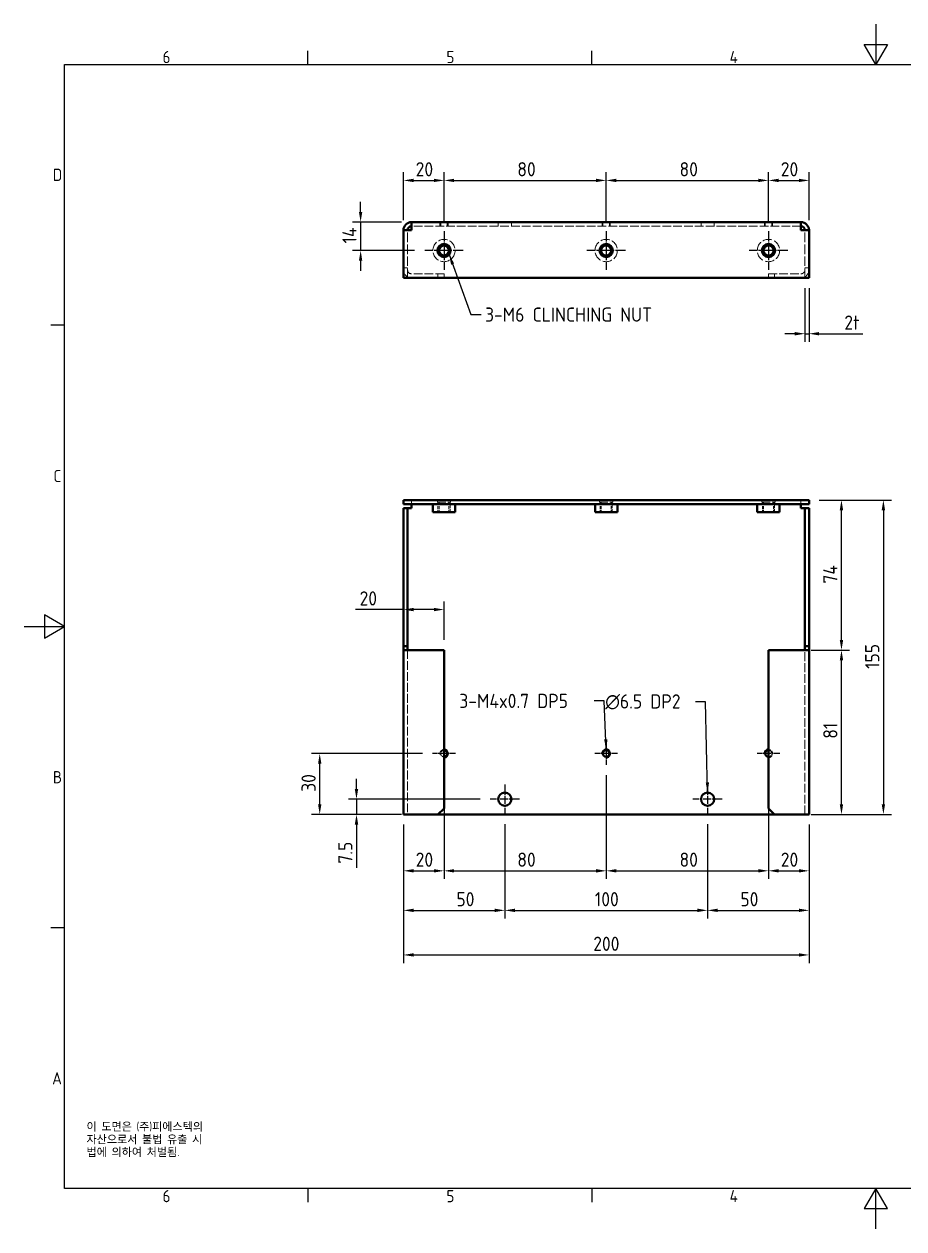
# Model space of a CAD drawing. Header units: millimetres. Extents: x 0 to 840, y 0 to 594.
# Drawn here: x 0 to 434, y 0 to 594 of the extents above; entities that cross this region are included whole.
import ezdxf

# ---------------------------------------------------------------- set-up
doc = ezdxf.new("R2010")
doc.units = ezdxf.units.MM
doc.header["$LTSCALE"] = 2
doc.linetypes.add('CHAIN', pattern=[0.3543, 0.2362, -0.0295, 0.0591, -0.0295])
doc.linetypes.add('DASHED', pattern=[0.2067, 0.1654, -0.0413])
doc.layers.get('0').update_dxf_attribs({"color": 3, "lineweight": 25})
for name, color, linetype, lineweight in [('가려진 것(ISO)', 2, 'DASHED', 18), ('가시적인 것(ISO)', 3, 'Continuous', 40), ('가시적인 좁은 것(ISO)', 3, 'Continuous', 35), ('경계(ISO)', 7, 'Continuous', 25), ('기호(ISO)', 5, 'Continuous', 25), ('중심 표식(ISO)', 1, 'Continuous', 25), ('치수(ISO)', 2, 'Continuous', 25)]:
    doc.layers.add(name, color=color, linetype=linetype, lineweight=lineweight)
doc.styles.add('문자 텍스트_M2B', font='isocp.shx')
doc.styles.add('문자 텍스트_PSTEK_POSCO', font='isocp.shx')
doc.styles.add('치수 텍스트_PSTEK_POSCO', font='isocp.shx')
doc.dimstyles.new('치수_PSTEK_POSCO', dxfattribs={"dimscale": 2, "dimtxt": 3.5, "dimasz": 2.5, "dimexe": 2, "dimexo": 2.5, "dimgap": 1, "dimtad": 1, "dimrnd": 1e-08, "dimdsep": 46, "dimtxsty": '치수 텍스트_PSTEK_POSCO', "dimcen": 0.09, "dimdle": 10, "dimclrd": 7, "dimclre": 7, "dimclrt": 2, "dimadec": 1, "dimazin": 2, "dimtfac": 1, "dimtmove": 0, "dimatfit": 3, "dimfxl": 0, "dimtolj": 1, "dimlwd": -1, "dimlwe": -1, "dimarcsym": 0})
doc.dimstyles.new('치수_PSTEK_POSCO$7', dxfattribs={"dimscale": 2, "dimtxt": 3.5, "dimasz": 2.5, "dimexe": 2, "dimexo": 2.5, "dimgap": 1, "dimtad": 1, "dimrnd": 1e-08, "dimdsep": 46, "dimtxsty": '치수 텍스트_PSTEK_POSCO', "dimcen": 0.09, "dimdle": 10, "dimclrd": 7, "dimclre": 7, "dimclrt": 2, "dimadec": 1, "dimazin": 2, "dimtfac": 1, "dimtmove": 0, "dimatfit": 3, "dimfxl": 0, "dimtolj": 1, "dimlwd": -1, "dimlwe": -1, "dimarcsym": 0})

# ---------------------------------------------------------------- blocks, each defined once
blk = doc.blocks.new('경계 Default Border')
at = {"layer": '경계(ISO)'}
for p, q in [((70, 287), (70, 290.4)), ((140, 287), (140, 290.4)), ((10, 222.75), (6.6, 222.75)), ((10, 74.25), (6.6, 74.25)), ((70, 10), (70, 6.6)), ((140, 10), (140, 6.6))]:
    blk.add_line(p, q, dxfattribs=at)
at = {"layer": '경계(ISO)', "flags": 128}
for points in [[(210, 297), (210, 287), (207.11, 292), (212.89, 292), (210, 287)], [(10, 10), (10, 287), (410, 287), (410, 10), (10, 10)], [(0, 148.5), (10, 148.5), (5, 151.39), (5, 145.61), (10, 148.5)], [(210, 0), (210, 10), (207.11, 5), (212.89, 5), (210, 10)]]:
    blk.add_lwpolyline(points, dxfattribs=at)
at = {"layer": '경계(ISO)', "color": 2, "char_height": 3, "attachment_point": 7, "style": '문자 텍스트_M2B'}
for s, insert in [('6', (34.14, 287.37)), ('5', (104.14, 287.37)), ('4', (173.97, 287.4)), ('D', (7.08, 258.35)), ('C', (7.24, 184.1)), ('B', (7.08, 109.85)), ('A', (6.91, 35.62)), ('6', (34.14, 6.57)), ('5', (104.14, 6.57)), ('4', (173.97, 6.6))]:
    blk.add_mtext(s, dxfattribs=dict(at, insert=insert))
blk = doc.blocks.new('*D22')
at = {"layer": 'Defpoints', "color": 0, "transparency": 16777216}
for p in [(207.09, 516.93), (187.09, 492.37), (207.09, 491.87)]:
    blk.add_point(p, dxfattribs=at)
at = {"layer": '치수(ISO)', "color": 7, "transparency": 16777216}
for p, q in [((187.09, 497.37), (187.09, 520.93)), ((192.09, 516.93), (202.09, 516.93)), ((207.09, 496.87), (207.09, 520.93))]:
    blk.add_line(p, q, dxfattribs=at)
for points in [[(192.09, 517.76), (192.09, 516.1), (187.09, 516.93)], [(202.09, 517.76), (202.09, 516.1), (207.09, 516.93)]]:
    blk.add_solid(points, dxfattribs=at)
at = {"layer": '치수(ISO)', "color": 2, "transparency": 16777216, "insert": (193.12, 522.43), "char_height": 7, "attachment_point": 4, "style": '치수 텍스트_PSTEK_POSCO'}
blk.add_mtext('\\A1;20', dxfattribs=at)
blk = doc.blocks.new('*D23')
at = {"layer": 'Defpoints', "color": 0, "transparency": 16777216}
for p in [(287.09, 516.93), (207.09, 491.87), (287.09, 491.87)]:
    blk.add_point(p, dxfattribs=at)
at = {"layer": '치수(ISO)', "color": 7, "transparency": 16777216}
for p, q in [((207.09, 496.87), (207.09, 520.93)), ((212.09, 516.93), (282.09, 516.93)), ((287.09, 496.87), (287.09, 520.93))]:
    blk.add_line(p, q, dxfattribs=at)
for points in [[(212.09, 517.76), (212.09, 516.1), (207.09, 516.93)], [(282.09, 517.76), (282.09, 516.1), (287.09, 516.93)]]:
    blk.add_solid(points, dxfattribs=at)
at = {"layer": '치수(ISO)', "color": 2, "transparency": 16777216, "insert": (243.25, 522.43), "char_height": 7, "attachment_point": 4, "style": '치수 텍스트_PSTEK_POSCO'}
blk.add_mtext('\\A1;80', dxfattribs=at)
blk = doc.blocks.new('*D24')
at = {"layer": 'Defpoints', "color": 0, "transparency": 16777216}
for p in [(367.09, 516.93), (287.09, 491.87), (367.09, 491.87)]:
    blk.add_point(p, dxfattribs=at)
at = {"layer": '치수(ISO)', "color": 7, "transparency": 16777216}
for p, q in [((287.09, 496.87), (287.09, 520.93)), ((292.09, 516.93), (362.09, 516.93)), ((367.09, 496.87), (367.09, 520.93))]:
    blk.add_line(p, q, dxfattribs=at)
for points in [[(292.09, 517.76), (292.09, 516.1), (287.09, 516.93)], [(362.09, 517.76), (362.09, 516.1), (367.09, 516.93)]]:
    blk.add_solid(points, dxfattribs=at)
at = {"layer": '치수(ISO)', "color": 2, "transparency": 16777216, "insert": (323.25, 522.43), "char_height": 7, "attachment_point": 4, "style": '치수 텍스트_PSTEK_POSCO'}
blk.add_mtext('\\A1;80', dxfattribs=at)
blk = doc.blocks.new('*D25')
at = {"layer": 'Defpoints', "color": 0, "transparency": 16777216}
for p in [(387.09, 516.93), (367.09, 491.87), (387.09, 492.37)]:
    blk.add_point(p, dxfattribs=at)
at = {"layer": '치수(ISO)', "color": 7, "transparency": 16777216}
for p, q in [((367.09, 496.87), (367.09, 520.93)), ((372.09, 516.93), (382.09, 516.93)), ((387.09, 497.37), (387.09, 520.93))]:
    blk.add_line(p, q, dxfattribs=at)
for points in [[(372.09, 517.76), (372.09, 516.1), (367.09, 516.93)], [(382.09, 517.76), (382.09, 516.1), (387.09, 516.93)]]:
    blk.add_solid(points, dxfattribs=at)
at = {"layer": '치수(ISO)', "color": 2, "transparency": 16777216, "insert": (373.16, 522.43), "char_height": 7, "attachment_point": 4, "style": '치수 텍스트_PSTEK_POSCO'}
blk.add_mtext('\\A1;20', dxfattribs=at)
blk = doc.blocks.new('*D26')
at = {"layer": 'Defpoints', "color": 0, "transparency": 16777216}
for p in [(191.09, 496.37), (165.96, 482.37), (197.59, 482.37)]:
    blk.add_point(p, dxfattribs=at)
at = {"layer": '치수(ISO)', "color": 7, "transparency": 16777216}
for p, q in [((165.96, 501.37), (165.96, 506.37)), ((186.09, 496.37), (161.96, 496.37)), ((165.96, 496.37), (165.96, 482.37)), ((192.59, 482.37), (161.96, 482.37)), ((165.96, 477.37), (165.96, 472.37))]:
    blk.add_line(p, q, dxfattribs=at)
for points in [[(165.13, 501.37), (166.79, 501.37), (165.96, 496.37)], [(165.13, 477.37), (166.79, 477.37), (165.96, 482.37)]]:
    blk.add_solid(points, dxfattribs=at)
at = {"layer": '치수(ISO)', "color": 2, "transparency": 16777216, "insert": (160.46, 485.87), "char_height": 7, "attachment_point": 4, "rotation": 90, "style": '치수 텍스트_PSTEK_POSCO'}
blk.add_mtext('\\A1;14', dxfattribs=at)
blk = doc.blocks.new('*D27')
at = {"layer": 'Defpoints', "color": 0, "transparency": 16777216}
for p in [(387.09, 359.35), (403.09, 359.35), (383.09, 285.35)]:
    blk.add_point(p, dxfattribs=at)
at = {"layer": '치수(ISO)', "color": 7, "transparency": 16777216}
for p, q in [((392.09, 359.35), (407.09, 359.35)), ((403.09, 290.35), (403.09, 354.35)), ((388.09, 285.35), (407.09, 285.35))]:
    blk.add_line(p, q, dxfattribs=at)
for points in [[(402.25, 354.35), (403.92, 354.35), (403.09, 359.35)], [(402.25, 290.35), (403.92, 290.35), (403.09, 285.35)]]:
    blk.add_solid(points, dxfattribs=at)
at = {"layer": '치수(ISO)', "color": 2, "transparency": 16777216, "insert": (397.59, 318.17), "char_height": 7, "attachment_point": 4, "rotation": 90, "style": '치수 텍스트_PSTEK_POSCO'}
blk.add_mtext('\\A1;74', dxfattribs=at)
blk = doc.blocks.new('*D28')
at = {"layer": 'Defpoints', "color": 0, "transparency": 16777216}
for p in [(383.09, 285.35), (403.09, 285.35), (383.09, 204.35)]:
    blk.add_point(p, dxfattribs=at)
at = {"layer": '치수(ISO)', "color": 7, "transparency": 16777216}
for p, q in [((388.09, 285.35), (407.09, 285.35)), ((403.09, 209.35), (403.09, 280.35)), ((388.09, 204.35), (407.09, 204.35))]:
    blk.add_line(p, q, dxfattribs=at)
for points in [[(402.25, 280.35), (403.92, 280.35), (403.09, 285.35)], [(402.25, 209.35), (403.92, 209.35), (403.09, 204.35)]]:
    blk.add_solid(points, dxfattribs=at)
at = {"layer": '치수(ISO)', "color": 2, "transparency": 16777216, "insert": (397.59, 241.68), "char_height": 7, "attachment_point": 4, "rotation": 90, "style": '치수 텍스트_PSTEK_POSCO'}
blk.add_mtext('\\A1;81', dxfattribs=at)
blk = doc.blocks.new('*D29')
at = {"layer": 'Defpoints', "color": 0, "transparency": 16777216}
for p in [(207.09, 228.73), (187.09, 204.35), (207.09, 176.54)]:
    blk.add_point(p, dxfattribs=at)
at = {"layer": '치수(ISO)', "color": 7, "transparency": 16777216}
for p, q in [((207.09, 223.73), (207.09, 172.54)), ((187.09, 199.35), (187.09, 172.54)), ((192.09, 176.54), (202.09, 176.54))]:
    blk.add_line(p, q, dxfattribs=at)
for points in [[(192.09, 177.38), (192.09, 175.71), (187.09, 176.54)], [(202.09, 177.38), (202.09, 175.71), (207.09, 176.54)]]:
    blk.add_solid(points, dxfattribs=at)
at = {"layer": '치수(ISO)', "color": 2, "transparency": 16777216, "insert": (193.12, 182.04), "char_height": 7, "attachment_point": 4, "style": '치수 텍스트_PSTEK_POSCO'}
blk.add_mtext('\\A1;20', dxfattribs=at)
blk = doc.blocks.new('*D30')
at = {"layer": 'Defpoints', "color": 0, "transparency": 16777216}
for p in [(207.09, 228.73), (287.09, 228.73), (287.09, 176.54)]:
    blk.add_point(p, dxfattribs=at)
at = {"layer": '치수(ISO)', "color": 7, "transparency": 16777216}
for p, q in [((207.09, 223.73), (207.09, 172.54)), ((287.09, 223.73), (287.09, 172.54)), ((212.09, 176.54), (282.09, 176.54))]:
    blk.add_line(p, q, dxfattribs=at)
for points in [[(212.09, 177.38), (212.09, 175.71), (207.09, 176.54)], [(282.09, 177.38), (282.09, 175.71), (287.09, 176.54)]]:
    blk.add_solid(points, dxfattribs=at)
at = {"layer": '치수(ISO)', "color": 2, "transparency": 16777216, "insert": (243.25, 182.04), "char_height": 7, "attachment_point": 4, "style": '치수 텍스트_PSTEK_POSCO'}
blk.add_mtext('\\A1;80', dxfattribs=at)
blk = doc.blocks.new('*D31')
at = {"layer": 'Defpoints', "color": 0, "transparency": 16777216}
for p in [(287.09, 228.73), (367.09, 228.73), (367.09, 176.54)]:
    blk.add_point(p, dxfattribs=at)
at = {"layer": '치수(ISO)', "color": 7, "transparency": 16777216}
for p, q in [((287.09, 223.73), (287.09, 172.54)), ((367.09, 223.73), (367.09, 172.54)), ((292.09, 176.54), (362.09, 176.54))]:
    blk.add_line(p, q, dxfattribs=at)
for points in [[(292.09, 177.38), (292.09, 175.71), (287.09, 176.54)], [(362.09, 177.38), (362.09, 175.71), (367.09, 176.54)]]:
    blk.add_solid(points, dxfattribs=at)
at = {"layer": '치수(ISO)', "color": 2, "transparency": 16777216, "insert": (323.25, 182.04), "char_height": 7, "attachment_point": 4, "style": '치수 텍스트_PSTEK_POSCO'}
blk.add_mtext('\\A1;80', dxfattribs=at)
blk = doc.blocks.new('*D32')
at = {"layer": 'Defpoints', "color": 0, "transparency": 16777216}
for p in [(367.09, 228.73), (387.09, 204.35), (387.09, 176.54)]:
    blk.add_point(p, dxfattribs=at)
at = {"layer": '치수(ISO)', "color": 7, "transparency": 16777216}
for p, q in [((367.09, 223.73), (367.09, 172.54)), ((387.09, 199.35), (387.09, 172.54)), ((372.09, 176.54), (382.09, 176.54))]:
    blk.add_line(p, q, dxfattribs=at)
for points in [[(372.09, 177.38), (372.09, 175.71), (367.09, 176.54)], [(382.09, 177.38), (382.09, 175.71), (387.09, 176.54)]]:
    blk.add_solid(points, dxfattribs=at)
at = {"layer": '치수(ISO)', "color": 2, "transparency": 16777216, "insert": (373.16, 182.04), "char_height": 7, "attachment_point": 4, "style": '치수 텍스트_PSTEK_POSCO'}
blk.add_mtext('\\A1;20', dxfattribs=at)
blk = doc.blocks.new('*D33')
at = {"layer": 'Defpoints', "color": 0, "transparency": 16777216}
for p in [(187.09, 204.35), (237.09, 204.6), (237.09, 157.05)]:
    blk.add_point(p, dxfattribs=at)
at = {"layer": '치수(ISO)', "color": 7, "transparency": 16777216}
for p, q in [((187.09, 199.35), (187.09, 153.05)), ((237.09, 199.6), (237.09, 153.05)), ((192.09, 157.05), (232.09, 157.05))]:
    blk.add_line(p, q, dxfattribs=at)
for points in [[(192.09, 157.89), (192.09, 156.22), (187.09, 157.05)], [(232.09, 157.89), (232.09, 156.22), (237.09, 157.05)]]:
    blk.add_solid(points, dxfattribs=at)
at = {"layer": '치수(ISO)', "color": 2, "transparency": 16777216, "insert": (213.21, 162.55), "char_height": 7, "attachment_point": 4, "style": '치수 텍스트_PSTEK_POSCO'}
blk.add_mtext('\\A1;50', dxfattribs=at)
blk = doc.blocks.new('*D34')
at = {"layer": 'Defpoints', "color": 0, "transparency": 16777216}
for p in [(237.09, 204.6), (337.09, 204.6), (337.09, 157.05)]:
    blk.add_point(p, dxfattribs=at)
at = {"layer": '치수(ISO)', "color": 7, "transparency": 16777216}
for p, q in [((237.09, 199.6), (237.09, 153.05)), ((337.09, 199.6), (337.09, 153.05)), ((242.09, 157.05), (332.09, 157.05))]:
    blk.add_line(p, q, dxfattribs=at)
for points in [[(242.09, 157.89), (242.09, 156.22), (237.09, 157.05)], [(332.09, 157.89), (332.09, 156.22), (337.09, 157.05)]]:
    blk.add_solid(points, dxfattribs=at)
at = {"layer": '치수(ISO)', "color": 2, "transparency": 16777216, "insert": (281.5, 162.55), "char_height": 7, "attachment_point": 4, "style": '치수 텍스트_PSTEK_POSCO'}
blk.add_mtext('\\A1;100', dxfattribs=at)
blk = doc.blocks.new('*D35')
at = {"layer": 'Defpoints', "color": 0, "transparency": 16777216}
for p in [(337.09, 204.6), (387.09, 204.35), (387.09, 157.05)]:
    blk.add_point(p, dxfattribs=at)
at = {"layer": '치수(ISO)', "color": 7, "transparency": 16777216}
for p, q in [((337.09, 199.6), (337.09, 153.05)), ((387.09, 199.35), (387.09, 153.05)), ((342.09, 157.05), (382.09, 157.05))]:
    blk.add_line(p, q, dxfattribs=at)
for points in [[(342.09, 157.89), (342.09, 156.22), (337.09, 157.05)], [(382.09, 157.89), (382.09, 156.22), (387.09, 157.05)]]:
    blk.add_solid(points, dxfattribs=at)
at = {"layer": '치수(ISO)', "color": 2, "transparency": 16777216, "insert": (353.25, 162.55), "char_height": 7, "attachment_point": 4, "style": '치수 텍스트_PSTEK_POSCO'}
blk.add_mtext('\\A1;50', dxfattribs=at)
blk = doc.blocks.new('*D37')
at = {"layer": 'Defpoints', "color": 0, "transparency": 16777216}
for p in [(385.09, 468.87), (387.09, 468.87), (387.09, 441.34)]:
    blk.add_point(p, dxfattribs=at)
at = {"layer": '치수(ISO)', "color": 7, "transparency": 16777216}
for p, q in [((385.09, 463.87), (385.09, 437.34)), ((387.09, 463.87), (387.09, 437.34)), ((380.09, 441.34), (375.09, 441.34)), ((385.09, 441.34), (387.09, 441.34)), ((392.09, 441.34), (413.69, 441.34))]:
    blk.add_line(p, q, dxfattribs=at)
for points in [[(380.09, 442.18), (380.09, 440.51), (385.09, 441.34)], [(392.09, 442.18), (392.09, 440.51), (387.09, 441.34)]]:
    blk.add_solid(points, dxfattribs=at)
at = {"layer": '치수(ISO)', "color": 2, "transparency": 16777216, "insert": (404.51, 446.84), "char_height": 7, "attachment_point": 4, "style": '치수 텍스트_PSTEK_POSCO'}
blk.add_mtext('\\A1;2t', dxfattribs=at)
blk = doc.blocks.new('*D38')
at = {"layer": 'Defpoints', "color": 0, "transparency": 16777216}
for p in [(163.92, 211.85), (229.84, 211.85), (191.09, 204.35)]:
    blk.add_point(p, dxfattribs=at)
at = {"layer": '치수(ISO)', "color": 7, "transparency": 16777216}
for p, q in [((163.92, 216.85), (163.92, 221.85)), ((224.84, 211.85), (159.92, 211.85)), ((163.92, 211.85), (163.92, 204.35)), ((186.09, 204.35), (159.92, 204.35)), ((163.92, 199.35), (163.92, 178.06))]:
    blk.add_line(p, q, dxfattribs=at)
for points in [[(163.09, 216.85), (164.76, 216.85), (163.92, 211.85)], [(163.09, 199.35), (164.76, 199.35), (163.92, 204.35)]]:
    blk.add_solid(points, dxfattribs=at)
at = {"layer": '치수(ISO)', "color": 2, "transparency": 16777216, "insert": (158.42, 180.06), "char_height": 7, "attachment_point": 4, "rotation": 90, "style": '치수 텍스트_PSTEK_POSCO'}
blk.add_mtext('\\A1;7.5', dxfattribs=at)
blk = doc.blocks.new('*D39')
at = {"layer": 'Defpoints', "color": 0, "transparency": 16777216}
for p in [(145.79, 234.35), (201.46, 234.35), (191.09, 204.35)]:
    blk.add_point(p, dxfattribs=at)
at = {"layer": '치수(ISO)', "color": 7, "transparency": 16777216}
for p, q in [((196.46, 234.35), (141.79, 234.35)), ((145.79, 209.35), (145.79, 229.35)), ((186.09, 204.35), (141.79, 204.35))]:
    blk.add_line(p, q, dxfattribs=at)
for points in [[(144.96, 229.35), (146.62, 229.35), (145.79, 234.35)], [(144.96, 209.35), (146.62, 209.35), (145.79, 204.35)]]:
    blk.add_solid(points, dxfattribs=at)
at = {"layer": '치수(ISO)', "color": 2, "transparency": 16777216, "insert": (140.29, 215.49), "char_height": 7, "attachment_point": 4, "rotation": 90, "style": '치수 텍스트_PSTEK_POSCO'}
blk.add_mtext('\\A1;30', dxfattribs=at)
blk = doc.blocks.new('*D40')
at = {"layer": 'Defpoints', "color": 0, "transparency": 16777216}
for p in [(207.09, 305.35), (187.09, 285.35), (207.09, 285.35)]:
    blk.add_point(p, dxfattribs=at)
at = {"layer": '치수(ISO)', "color": 7, "transparency": 16777216}
for p, q in [((187.09, 290.35), (187.09, 309.35)), ((207.09, 290.35), (207.09, 309.35)), ((187.09, 305.35), (163.46, 305.35)), ((202.09, 305.35), (192.09, 305.35))]:
    blk.add_line(p, q, dxfattribs=at)
for points in [[(192.09, 306.18), (192.09, 304.51), (187.09, 305.35)], [(202.09, 306.18), (202.09, 304.51), (207.09, 305.35)]]:
    blk.add_solid(points, dxfattribs=at)
at = {"layer": '치수(ISO)', "color": 2, "transparency": 16777216, "insert": (165.46, 310.85), "char_height": 7, "attachment_point": 4, "style": '치수 텍스트_PSTEK_POSCO'}
blk.add_mtext('\\A1;20', dxfattribs=at)
blk = doc.blocks.new('*D41')
at = {"layer": 'Defpoints', "color": 0, "transparency": 16777216}
for p in [(387.09, 359.35), (387.09, 204.35), (423.77, 204.35)]:
    blk.add_point(p, dxfattribs=at)
at = {"layer": '치수(ISO)', "color": 7, "transparency": 16777216}
for p, q in [((392.09, 359.35), (427.77, 359.35)), ((423.77, 354.35), (423.77, 209.35)), ((392.09, 204.35), (427.77, 204.35))]:
    blk.add_line(p, q, dxfattribs=at)
for points in [[(422.94, 354.35), (424.6, 354.35), (423.77, 359.35)], [(422.94, 209.35), (424.6, 209.35), (423.77, 204.35)]]:
    blk.add_solid(points, dxfattribs=at)
at = {"layer": '치수(ISO)', "color": 2, "transparency": 16777216, "insert": (418.27, 276.1), "char_height": 7, "attachment_point": 4, "rotation": 90, "style": '치수 텍스트_PSTEK_POSCO'}
blk.add_mtext('\\A1;155', dxfattribs=at)
blk = doc.blocks.new('*D42')
at = {"layer": 'Defpoints', "color": 0, "transparency": 16777216}
for p in [(187.09, 204.35), (387.09, 204.35), (387.09, 135.07)]:
    blk.add_point(p, dxfattribs=at)
at = {"layer": '치수(ISO)', "color": 7, "transparency": 16777216}
for p, q in [((187.09, 199.35), (187.09, 131.07)), ((387.09, 199.35), (387.09, 131.07)), ((192.09, 135.07), (382.09, 135.07))]:
    blk.add_line(p, q, dxfattribs=at)
for points in [[(192.09, 135.91), (192.09, 134.24), (187.09, 135.07)], [(382.09, 135.91), (382.09, 134.24), (387.09, 135.07)]]:
    blk.add_solid(points, dxfattribs=at)
at = {"layer": '치수(ISO)', "color": 2, "transparency": 16777216, "insert": (280.69, 140.57), "char_height": 7, "attachment_point": 4, "style": '치수 텍스트_PSTEK_POSCO'}
blk.add_mtext('\\A1;200', dxfattribs=at)

msp = doc.modelspace()

# ---------------------------------------------------------------- linework, layer by layer
at = {"layer": '가려진 것(ISO)', "ltscale": 12.901145}
for p, q in [((383.085, 494.367), (191.085, 494.367)), ((207.085, 470.867), (191.085, 470.867)), ((367.085, 470.867), (383.085, 470.867))]:
    msp.add_line(p, q, dxfattribs=at)
at = {"layer": '가려진 것(ISO)', "ltscale": 1.904597}
for p, q in [((205.085, 496.367), (205.085, 494.367)), ((205.464, 494.367), (205.464, 496.367)), ((208.706, 494.367), (208.706, 496.367)), ((209.085, 494.367), (209.085, 496.367)), ((233.835, 494.367), (233.835, 496.367)), ((240.335, 494.367), (240.335, 496.367)), ((285.085, 496.367), (285.085, 494.367)), ((285.464, 494.367), (285.464, 496.367)), ((288.706, 494.367), (288.706, 496.367)), ((289.085, 494.367), (289.085, 496.367)), ((333.835, 494.367), (333.835, 496.367)), ((340.335, 494.367), (340.335, 496.367)), ((365.085, 496.367), (365.085, 494.367)), ((365.464, 494.367), (365.464, 496.367)), ((368.706, 494.367), (368.706, 496.367)), ((369.085, 494.367), (369.085, 496.367)), ((189.085, 473.867), (187.085, 473.867)), ((204.085, 468.867), (204.085, 470.867)), ((207.085, 470.867), (207.085, 468.867)), ((367.085, 470.867), (367.085, 468.867)), ((370.085, 470.867), (370.085, 468.867)), ((385.085, 473.867), (387.085, 473.867)), ((191.085, 357.346), (191.085, 359.346)), ((383.085, 357.346), (383.085, 359.346))]:
    msp.add_line(p, q, dxfattribs=at)
at = {"layer": '가려진 것(ISO)', "ltscale": 14.211417}
for p, q in [((189.085, 468.867), (189.085, 492.367)), ((385.085, 468.867), (385.085, 492.367))]:
    msp.add_line(p, q, dxfattribs=at)
at = {"layer": '가려진 것(ISO)', "ltscale": 0.952248}
for p, q in [((203.835, 358.346), (203.835, 359.346)), ((210.335, 358.346), (210.335, 359.346)), ((283.835, 358.346), (283.835, 359.346)), ((290.335, 358.346), (290.335, 359.346)), ((363.835, 358.346), (363.835, 359.346)), ((370.335, 358.346), (370.335, 359.346))]:
    msp.add_line(p, q, dxfattribs=at)
at = {"layer": '가려진 것(ISO)', "ltscale": 12.349028}
for p, q in [((203.835, 358.346), (210.335, 358.346)), ((283.835, 358.346), (290.335, 358.346)), ((363.835, 358.346), (370.335, 358.346))]:
    msp.add_line(p, q, dxfattribs=at)
at = {"layer": '가려진 것(ISO)', "ltscale": 4.761642}
for p, q in [((204.085, 358.346), (204.085, 353.346)), ((204.627, 358.346), (204.627, 353.346)), ((209.544, 358.346), (209.544, 353.346)), ((210.085, 353.346), (210.085, 358.346)), ((284.085, 358.346), (284.085, 353.346)), ((284.627, 358.346), (284.627, 353.346)), ((289.544, 358.346), (289.544, 353.346)), ((290.085, 353.346), (290.085, 358.346)), ((364.085, 358.346), (364.085, 353.346)), ((364.627, 358.346), (364.627, 353.346)), ((369.544, 358.346), (369.544, 353.346)), ((370.085, 353.346), (370.085, 358.346))]:
    msp.add_line(p, q, dxfattribs=at)
at = {"layer": '가려진 것(ISO)', "ltscale": 13.062409}
for p, q in [((189.085, 285.346), (189.085, 204.346)), ((385.085, 204.346), (385.085, 285.346))]:
    msp.add_line(p, q, dxfattribs=at)
at = {"layer": '가려진 것(ISO)', "ltscale": 13.932237}
for centre in [(207.085, 482.367), (287.085, 482.367), (367.085, 482.367)]:
    msp.add_circle(centre, 5.5, dxfattribs=at)
at = {"layer": '가려진 것(ISO)', "ltscale": 5.983681}
for centre, start, end in [((191.085, 472.867), 180, 270), ((383.085, 472.867), 270, 0)]:
    msp.add_arc(centre, 4, start, end, dxfattribs=at)
at = {"layer": '가려진 것(ISO)', "ltscale": 2.991791}
for centre, start, end in [((191.085, 472.867), 180, 270), ((383.085, 472.867), 270, 0)]:
    msp.add_arc(centre, 2, start, end, dxfattribs=at)
at = {"layer": '가려진 것(ISO)', "ltscale": 3.324223}
msp.add_arc((207.085, 234.346), 2, 90, 190, dxfattribs=at)
at = {"layer": '가려진 것(ISO)', "ltscale": 4.849754}
for centre, start, end in [((207.085, 234.346), 90, 270), ((367.085, 234.346), 270, 90)]:
    msp.add_arc(centre, 1.621, start, end, dxfattribs=at)
at = {"layer": '가려진 것(ISO)', "ltscale": 5.651248}
msp.add_arc((367.085, 234.346), 2, 280, 90, dxfattribs=at)
at = {"layer": '가시적인 것(ISO)'}
for p, q in [((191.085, 492.367), (191.085, 496.367)), ((191.085, 496.367), (383.085, 496.367)), ((383.085, 496.367), (383.085, 492.367)), ((191.085, 492.367), (187.085, 492.367)), ((187.085, 468.867), (187.085, 492.367)), ((387.085, 492.367), (383.085, 492.367)), ((387.085, 492.367), (387.085, 468.867)), ((387.085, 468.867), (187.085, 468.867)), ((187.085, 357.346), (187.085, 359.346)), ((387.085, 359.346), (187.085, 359.346)), ((387.085, 357.346), (187.085, 357.346)), ((191.085, 357.346), (191.085, 355.346)), ((201.585, 357.346), (201.585, 353.346)), ((212.585, 357.346), (212.585, 353.346)), ((281.585, 357.346), (281.585, 353.346)), ((292.585, 357.346), (292.585, 353.346)), ((361.585, 357.346), (361.585, 353.346)), ((372.585, 357.346), (372.585, 353.346)), ((383.085, 355.346), (383.085, 357.346)), ((387.085, 357.346), (387.085, 359.346)), ((189.085, 355.346), (187.085, 355.346)), ((187.085, 355.346), (187.085, 287.346)), ((189.085, 355.346), (189.085, 287.346)), ((189.085, 355.346), (191.085, 355.346)), ((212.585, 353.346), (201.585, 353.346)), ((292.585, 353.346), (281.585, 353.346)), ((372.585, 353.346), (361.585, 353.346)), ((385.085, 355.346), (383.085, 355.346)), ((385.085, 287.346), (385.085, 355.346)), ((385.085, 355.346), (387.085, 355.346)), ((387.085, 287.346), (387.085, 355.346)), ((187.085, 287.346), (189.085, 287.346)), ((187.085, 285.346), (187.085, 287.346)), ((191.085, 285.346), (187.085, 285.346)), ((187.085, 204.346), (187.085, 285.346)), ((189.085, 287.346), (189.085, 285.346)), ((191.085, 285.346), (207.085, 285.346)), ((207.085, 285.346), (207.085, 207.346)), ((367.085, 285.346), (383.085, 285.346)), ((367.085, 207.346), (367.085, 285.346)), ((387.085, 285.346), (383.085, 285.346)), ((385.085, 287.346), (387.085, 287.346)), ((385.085, 285.346), (385.085, 287.346)), ((387.085, 287.346), (387.085, 285.346)), ((387.085, 285.346), (387.085, 204.346)), ((187.085, 204.346), (191.085, 204.346)), ((204.085, 204.346), (191.085, 204.346)), ((207.085, 207.346), (204.085, 204.346)), ((370.085, 204.346), (204.085, 204.346)), ((370.085, 204.346), (367.085, 207.346)), ((383.085, 204.346), (370.085, 204.346)), ((383.085, 204.346), (387.085, 204.346))]:
    msp.add_line(p, q, dxfattribs=at)
for centre, radius in [((207.085, 482.367), 3.25), ((207.085, 482.367), 2.458), ((287.085, 482.367), 3.25), ((287.085, 482.367), 2.458), ((367.085, 482.367), 3.25), ((367.085, 482.367), 2.458), ((287.085, 234.346), 1.621), ((237.085, 211.846), 3.25), ((337.085, 211.846), 3.25)]:
    msp.add_circle(centre, radius, dxfattribs=at)
for centre, radius, start, end in [((191.085, 492.367), 4, 90, 180), ((191.085, 492.367), 2, 90, 180), ((383.085, 492.367), 4, 0, 90), ((383.085, 492.367), 2, 0, 90), ((207.085, 234.346), 1.621, 270, 90), ((367.085, 234.346), 1.621, 90, 270)]:
    msp.add_arc(centre, radius, start, end, dxfattribs=at)
at = {"layer": '가시적인 좁은 것(ISO)'}
for centre, radius, start, end in [((207.085, 482.367), 3, 100, 10), ((287.085, 482.367), 3, 100, 10), ((367.085, 482.367), 3, 100, 10), ((207.085, 234.346), 2, 280, 90), ((287.085, 234.346), 2, 280, 190), ((367.085, 234.346), 2, 90, 190)]:
    msp.add_arc(centre, radius, start, end, dxfattribs=at)
at = {"layer": '중심 표식(ISO)', "linetype": 'CHAIN', "ltscale": 10.556371}
for p, q in [((207.085, 491.867), (207.085, 472.867)), ((287.085, 491.867), (287.085, 472.867)), ((367.085, 491.867), (367.085, 472.867)), ((216.585, 482.367), (197.585, 482.367)), ((296.585, 482.367), (277.585, 482.367)), ((376.585, 482.367), (357.585, 482.367))]:
    msp.add_line(p, q, dxfattribs=at)
at = {"layer": '중심 표식(ISO)', "linetype": 'CHAIN', "ltscale": 6.245997}
for p, q in [((207.085, 239.967), (207.085, 228.725)), ((287.085, 239.967), (287.085, 228.725)), ((367.085, 239.967), (367.085, 228.725)), ((212.706, 234.346), (201.464, 234.346)), ((292.706, 234.346), (281.464, 234.346)), ((372.706, 234.346), (361.464, 234.346))]:
    msp.add_line(p, q, dxfattribs=at)
at = {"layer": '중심 표식(ISO)', "linetype": 'CHAIN', "ltscale": 8.056153}
for p, q in [((237.085, 219.096), (237.085, 204.596)), ((337.085, 219.096), (337.085, 204.596)), ((244.335, 211.846), (229.835, 211.846)), ((344.335, 211.846), (329.835, 211.846))]:
    msp.add_line(p, q, dxfattribs=at)

# ---------------------------------------------------------------- block references
at = {"xscale": 2, "yscale": 2, "zscale": 2}
msp.add_blockref('경계 Default Border', (0, 0), dxfattribs=at)

# ---------------------------------------------------------------- texts
at = {"layer": '기호(ISO)', "color": 2, "insert": (227.345, 450.768), "char_height": 7, "width": 94.13707, "attachment_point": 4, "style": '치수 텍스트_PSTEK_POSCO'}
msp.add_mtext('{\\fISOCP|b0|i0;\\H7.0000;3-M6 CLINCHING NUT}', dxfattribs=at)
at = {"layer": '기호(ISO)', "color": 2, "char_height": 7, "attachment_point": 4, "line_spacing_factor": 0.6125, "style": '치수 텍스트_PSTEK_POSCO'}
for s, insert, width in [('{3-M4x0.7 DP5}', (214.646, 260.314), 64.43896), ('{\\fAIGDT|b0|i0;\\H7.0000;n\\fisocp|b0|i0;\\H7.0000;6.5 DP2}', (286.587, 259.823), 42.49778)]:
    msp.add_mtext(s, dxfattribs=dict(at, insert=insert, width=width))
at = {"layer": '기호(ISO)', "color": 7, "insert": (30.789, 52.457), "char_height": 4, "width": 102.48028, "attachment_point": 1, "line_spacing_factor": 0.944221, "style": '문자 텍스트_PSTEK_POSCO'}
msp.add_mtext('{이 도면은 (주)피에스텍의\\P자산으로서 불법 유출 시 \\P법에 의하여 처벌됨.}', dxfattribs=at)

# ---------------------------------------------------------------- dimensions: what is measured, and where the dimension line sits
at = {"layer": '치수(ISO)', "color": 7}
for base, p1, p2, angle, override, picture, middle in [((207.085, 516.929), (187.085, 492.367), (207.085, 491.867), 180, {"dimdec": 2, "dimtp": 0, "dimtm": 0, "dimtdec": 2, "dimtofl": 0, "dimatfit": 1}, '*D22', (197.065, 516.929)), ((287.085, 516.929), (207.085, 491.867), (287.085, 491.867), 180, {"dimdec": 2, "dimtp": 0, "dimtm": 0, "dimtdec": 2, "dimtofl": 0, "dimatfit": 1}, '*D23', (247.105, 516.929)), ((367.085, 516.929), (287.085, 491.867), (367.085, 491.867), 180, {"dimdec": 2, "dimtp": 0, "dimtm": 0, "dimtdec": 2, "dimtofl": 0, "dimatfit": 1}, '*D24', (327.105, 516.929)), ((387.085, 516.929), (367.085, 491.867), (387.085, 492.367), 180, {"dimdec": 2, "dimtp": 0, "dimtm": 0, "dimtdec": 2, "dimtofl": 0, "dimatfit": 1}, '*D25', (377.105, 516.929)), ((165.959, 482.367), (191.085, 496.367), (197.585, 482.367), 270, {"dimdec": 2, "dimtp": 0, "dimtm": 0, "dimtdec": 2, "dimtofl": 1, "dimatfit": 1}, '*D26', (165.959, 489.367)), ((403.085, 359.346), (383.085, 285.346), (387.085, 359.346), 90, {"dimdec": 2, "dimtp": 0, "dimtm": 0, "dimtdec": 2, "dimtofl": 0, "dimatfit": 1}, '*D27', (403.085, 322.366)), ((423.772, 204.346), (387.085, 359.346), (387.085, 204.346), 90, {"dimdec": 2, "dimtp": 0, "dimtm": 0, "dimtdec": 2, "dimtofl": 0, "dimatfit": 1}, '*D41', (423.772, 281.846)), ((403.085, 285.346), (383.085, 204.346), (383.085, 285.346), 90, {"dimdec": 2, "dimtp": 0, "dimtm": 0, "dimtdec": 2, "dimtofl": 0, "dimatfit": 1}, '*D28', (403.085, 244.826)), ((145.789, 234.346), (191.085, 204.346), (201.464, 234.346), 90, {"dimdec": 2, "dimtp": 0, "dimtm": 0, "dimtdec": 2, "dimtofl": 0, "dimatfit": 1}, '*D39', (145.789, 219.346)), ((207.085, 176.543), (187.085, 204.346), (207.085, 228.725), 180, {"dimdec": 2, "dimtp": 0, "dimtm": 0, "dimtdec": 2, "dimtofl": 0, "dimatfit": 1}, '*D29', (197.065, 176.543)), ((287.085, 176.543), (207.085, 228.725), (287.085, 228.725), 180, {"dimdec": 2, "dimtp": 0, "dimtm": 0, "dimtdec": 2, "dimtofl": 0, "dimatfit": 1}, '*D30', (247.105, 176.543)), ((367.085, 176.543), (287.085, 228.725), (367.085, 228.725), 180, {"dimdec": 2, "dimtp": 0, "dimtm": 0, "dimtdec": 2, "dimtofl": 0, "dimatfit": 1}, '*D31', (327.105, 176.543)), ((387.085, 176.543), (367.085, 228.725), (387.085, 204.346), 180, {"dimdec": 2, "dimtp": 0, "dimtm": 0, "dimtdec": 2, "dimtofl": 0, "dimatfit": 1}, '*D32', (377.105, 176.543)), ((163.925, 211.846), (191.085, 204.346), (229.835, 211.846), 90, {"dimdec": 2, "dimtp": 0, "dimtm": 0, "dimtdec": 2, "dimtofl": 1, "dimatfit": 1}, '*D38', (163.925, 185.102)), ((237.085, 157.054), (187.085, 204.346), (237.085, 204.596), 180, {"dimdec": 2, "dimtp": 0, "dimtm": 0, "dimtdec": 2, "dimtofl": 0, "dimatfit": 1}, '*D33', (217.065, 157.054)), ((337.085, 157.054), (237.085, 204.596), (337.085, 204.596), 180, {"dimdec": 2, "dimtp": 0, "dimtm": 0, "dimtdec": 2, "dimtofl": 0, "dimatfit": 1}, '*D34', (287.105, 157.054)), ((387.085, 157.054), (337.085, 204.596), (387.085, 204.346), 180, {"dimdec": 2, "dimtp": 0, "dimtm": 0, "dimtdec": 2, "dimtofl": 0, "dimatfit": 1}, '*D35', (357.105, 157.054))]:
    dim = msp.add_linear_dim(base=base, p1=p1, p2=p2, angle=angle, dimstyle='치수_PSTEK_POSCO', override=override, dxfattribs=at)
    dim.commit()
    dim.dimension.update_dxf_attribs({"geometry": picture, "text_midpoint": middle, "dimtype": 160})
dim = msp.add_linear_dim(base=(387.085, 441.342), p1=(385.085, 468.867), p2=(387.085, 468.867), text='<>t', dimstyle='치수_PSTEK_POSCO', override={"dimdec": 2, "dimtp": 0, "dimtm": 0, "dimtdec": 2, "dimtofl": 1, "dimatfit": 1}, dxfattribs=at)
dim.commit()
dim.dimension.update_dxf_attribs({"geometry": '*D37', "text_midpoint": (408.097, 441.342), "dimtype": 160})
for base, p1, p2, override, picture, middle in [((207.085, 305.346), (187.085, 285.346), (207.085, 285.346), {"dimdec": 2, "dimtp": 0, "dimtm": 0, "dimtdec": 2, "dimtofl": 0, "dimatfit": 2}, '*D40', (169.397, 305.346)), ((387.085, 135.073), (187.085, 204.346), (387.085, 204.346), {"dimdec": 2, "dimtp": 0, "dimtm": 0, "dimtdec": 2, "dimtofl": 0, "dimatfit": 1}, '*D42', (287.085, 135.073))]:
    dim = msp.add_linear_dim(base=base, p1=p1, p2=p2, dimstyle='치수_PSTEK_POSCO', override=override, dxfattribs=at)
    dim.commit()
    dim.dimension.update_dxf_attribs({"geometry": picture, "text_midpoint": middle, "dimtype": 160})

# ---------------------------------------------------------------- leaders
at = {"layer": '기호(ISO)', "color": 7, "annotation_type": 0, "has_hookline": 1}
for points, hookline_direction, text_width in [([(209.638, 480.355), (220.345, 450.768), (225.345, 450.768)], 0, 91.786), ([(287.085, 236.346), (286.085, 260.314), (281.085, 260.314)], 1, 55.59), ([(337.085, 215.096), (336.085, 259.823), (331.085, 259.823)], 1, 40.646)]:
    msp.add_leader(points, dimstyle='치수_PSTEK_POSCO$7', override={"dimtad": 0}, dxfattribs=dict(at, hookline_direction=hookline_direction, text_width=text_width))

doc.saveas('drawing.dxf')
